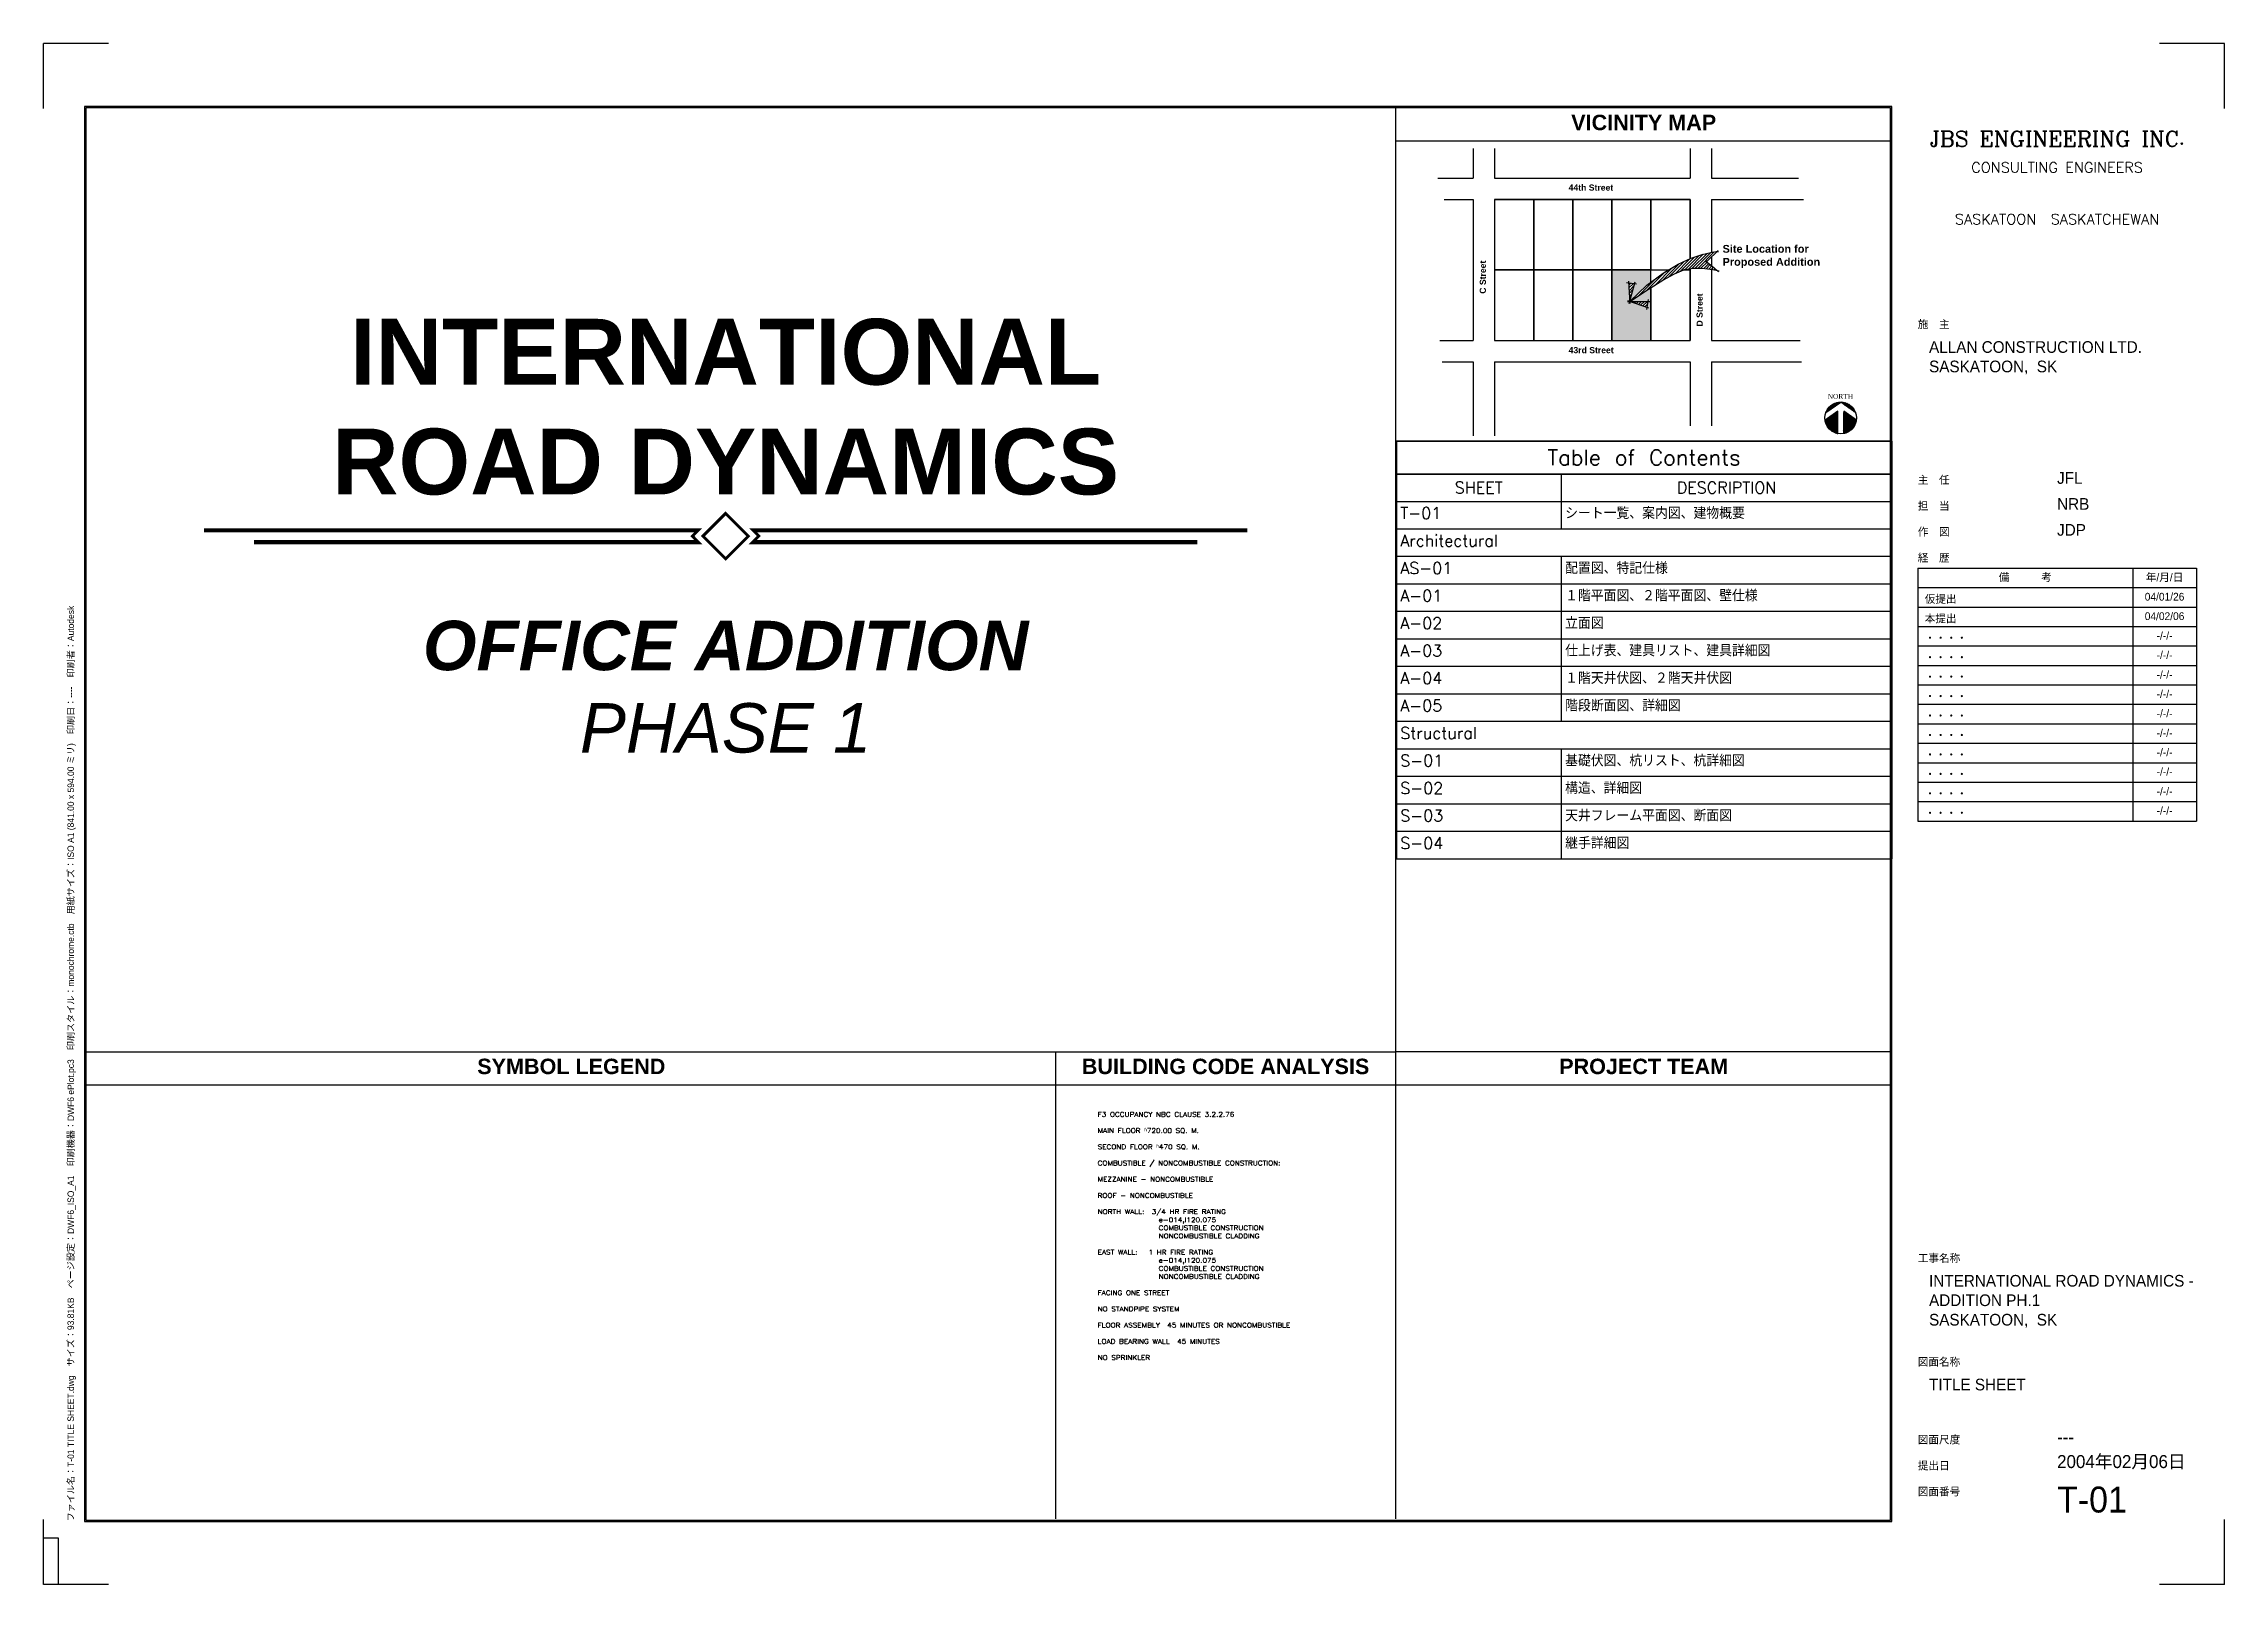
# Paper-space layout 'T-01 TITLE SHEET' of a CAD drawing. Header units: millimetres. Extents: x -9 to 832, y -18 to 576.
import ezdxf
from ezdxf.enums import TextEntityAlignment as Align

# ---------------------------------------------------------------- set-up
doc = ezdxf.new("R2010")
doc.units = ezdxf.units.MM
for name, color, linetype in [('TB_BORDER', 40, 'Continuous'), ('TB_CORNERS', 1, 'Continuous'), ('TB_INFORMATION', 3, 'Continuous'), ('TS-TEXT2', 7, 'Continuous'), ('TS-VICINITY', 7, 'Continuous'), ('TS_TEXT1', 5, 'Continuous'), ('文字_1', 5, 'Continuous'), ('文字_fld_1', 30, 'Continuous'), ('文字_fld_3', 30, 'Continuous')]:
    doc.layers.add(name, color=color, linetype=linetype)
doc.layers.add('文字_fld_2', color=30, linetype='Continuous', plot=False)
doc.styles.add('HB', font='TIMES.TTF', dxfattribs={"height": 12})
doc.styles.add('ROMANC', font='romanc')
doc.styles.add('ROMAND', font='ROMAND')
doc.styles.add('ROMANS-115', font='romans.shx', dxfattribs={"width": 1.15})
doc.styles.add('SANSSERIFBOLD', font='sanssb__.ttf')
doc.styles.get("Standard").update_dxf_attribs({"font": 'txt.shx', "bigfont": 'extfont2.shx'})
doc.styles.add('ゴシック', font='MS PGothic.ttf')

# ---------------------------------------------------------------- blocks, each defined once
blk = doc.blocks.new('Title_J')
at = {"layer": 'TB_BORDER'}
for points in [[(10, 6.5), (706.97, 6.5), (706.97, 551.91), (10, 551.91)], [(10.5, 7), (706.47, 7), (706.47, 551.41), (10.5, 551.41)]]:
    blk.add_lwpolyline(points, close=True, dxfattribs=at)
at = {"layer": 'TB_CORNERS'}
for p, q in [((-5.79, 551.21), (-5.79, 576.21)), ((19.21, 576.21), (-5.79, 576.21)), ((835.21, 576.21), (810.21, 576.21)), ((835.21, 551.21), (835.21, 576.21)), ((-5.79, -17.79), (-5.79, 7.21)), ((0, 0), (-5.79, 0)), ((0, -17.79), (0, 0)), ((835.21, -17.79), (835.21, 7.21)), ((19.21, -17.79), (-5.79, -17.79)), ((835.21, -17.79), (810.21, -17.79))]:
    blk.add_line(p, q, dxfattribs=at)
at = {"layer": 'TB_INFORMATION'}
for p, q in [((716.97, 374), (716.97, 276.5)), ((799.87, 374), (799.87, 276.5)), ((824.41, 374), (824.41, 276.5)), ((824.41, 366.5), (824.41, 276.5))]:
    blk.add_line(p, q, dxfattribs=at)
at = {"layer": 'TB_INFORMATION', "ltscale": 15}
for p, q in [((716.97, 374), (824.41, 374)), ((716.97, 366.5), (824.41, 366.5)), ((716.97, 359), (824.41, 359)), ((716.97, 351.5), (824.41, 351.5)), ((716.97, 344), (824.41, 344)), ((716.97, 336.5), (824.41, 336.5)), ((716.97, 329), (824.41, 329)), ((716.97, 321.5), (824.41, 321.5)), ((716.97, 314), (824.41, 314)), ((716.97, 306.5), (824.41, 306.5)), ((716.97, 299), (824.41, 299)), ((716.97, 291.5), (824.41, 291.5)), ((716.97, 284), (824.41, 284)), ((716.97, 276.5), (824.41, 276.5))]:
    blk.add_line(p, q, dxfattribs=at)
at = {"layer": '文字_1', "width": 1.0217}
for s, height, style, p in [('JBS ENGINEERING INC.', 6, 'ROMANC', (770.69, 536.5)), ('CONSULTING ENGINEERS', 4, 'ROMAND', (770.69, 526.5)), ('SASKATOON  SASKATCHEWAN', 4, 'ROMAND', (770.69, 506.5))]:
    blk.add_text(s, height=height, dxfattribs=dict(at, style=style)).set_placement(p, align=Align.CENTER)
at = {"layer": '文字_1', "style": 'ゴシック'}
for s, p in [('主\u3000任', (716.97, 406.5)), ('担\u3000当', (716.97, 396.5)), ('作\u3000図', (716.97, 386.5)), ('経\u3000歴', (716.97, 376.5)), ('工事名称', (716.97, 106.5)), ('図面名称', (716.97, 66.5)), ('図面尺度', (716.97, 36.5)), ('提出日', (716.97, 26.5)), ('図面番号', (716.97, 16.5))]:
    blk.add_text(s, height=3, dxfattribs=at).set_placement(p)
for s, p in [('備\u3000\u3000\u3000考', (758.42, 368.07)), ('年/月/日', (812.14, 368.07))]:
    blk.add_text(s, height=3, dxfattribs=at).set_placement(p, align=Align.BOTTOM_CENTER)
at = {"layer": '文字_fld_1', "ltscale": 15, "insert": (770.69, 26.5), "char_height": 5, "width": 53.7205, "attachment_point": 7, "style": 'ゴシック'}
blk.add_mtext('2004年02月06日', dxfattribs=at)
at = {"layer": '文字_fld_1', "style": 'ゴシック'}
for tag, p, height in [('責任者', (770.69, 406.5), 4.5), ('担当', (770.69, 396.5), 4.5), ('作図', (770.69, 386.5), 4.5), ('・・・・', (719.64, 360.57), 3), ('・・・・', (719.64, 353.07), 3), ('・・・・', (719.64, 345.57), 3), ('・・・・', (719.64, 338.07), 3), ('・・・・', (719.64, 330.57), 3), ('・・・・', (719.64, 323.07), 3), ('・・・・', (719.64, 315.57), 3), ('・・・・', (719.64, 308.07), 3), ('・・・・', (719.64, 300.57), 3), ('・・・・', (719.64, 293.07), 3), ('・・・・', (719.64, 285.57), 3), ('・・・・', (719.64, 278.07), 3), ('図面尺度', (770.69, 36.5), 5)]:
    blk.add_attdef(tag, p, '', height=height, dxfattribs=at)
for p in [(812.14, 360.57), (812.14, 353.07), (812.14, 345.57), (812.14, 338.07), (812.14, 330.57), (812.14, 323.07), (812.14, 315.57), (812.14, 308.07), (812.14, 300.57), (812.14, 293.07), (812.14, 285.57), (812.14, 278.07)]:
    blk.add_attdef('-/-/-', text='', height=3, dxfattribs=at).set_placement(p, align=Align.BOTTOM_CENTER)
blk.add_attdef('#', text='', height=10, dxfattribs=at).set_placement((770.69, 19.9), align=Align.TOP_LEFT)
at = {"layer": '文字_fld_2', "color": 5, "style": 'ゴシック'}
blk.add_text('施\u3000主', height=3, dxfattribs=at).set_placement((716.97, 466.5))
blk = doc.blocks.new('*X3')
at = {"color": 0}
for p, q in [((3607, 1408), (3662, 1463)), ((3608, 1406), (3607, 1407)), ((3607, 1405), (3607, 1406)), ((3608, 1406), (3666, 1464)), ((3610, 1407), (3608, 1409)), ((3609, 1411), (3659, 1461)), ((3612, 1409), (3609, 1412)), ((3611, 1408), (3609, 1410)), ((3613, 1410), (3610, 1413)), ((3611, 1415), (3655, 1459)), ((3616, 1412), (3611, 1416)), ((3615, 1411), (3611, 1415)), ((3617, 1412), (3612, 1418)), ((3613, 1420), (3650, 1457)), ((3618, 1413), (3613, 1419)), ((3621, 1415), (3614, 1422)), ((3620, 1414), (3614, 1420)), ((3615, 1411), (3669, 1465)), ((3622, 1416), (3615, 1423)), ((3623, 1417), (3616, 1424)), ((3617, 1425), (3645, 1453)), ((3625, 1418), (3617, 1426)), ((3626, 1419), (3618, 1427)), ((3628, 1420), (3619, 1429)), ((3627, 1419), (3619, 1428)), ((3630, 1421), (3620, 1431)), ((3631, 1422), (3621, 1432)), ((3622, 1416), (3672, 1466)), ((3622, 1433), (3637, 1448)), ((3632, 1423), (3622, 1433)), ((3633, 1424), (3623, 1434)), ((3635, 1425), (3624, 1435)), ((3636, 1426), (3625, 1436)), ((3637, 1426), (3626, 1437)), ((3638, 1427), (3627, 1439)), ((3640, 1428), (3628, 1440)), ((3629, 1421), (3675, 1467)), ((3641, 1429), (3629, 1441)), ((3642, 1430), (3630, 1442)), ((3643, 1431), (3631, 1443)), ((3645, 1432), (3632, 1444)), ((3646, 1433), (3634, 1445)), ((3647, 1433), (3635, 1446)), ((3636, 1426), (3678, 1467)), ((3648, 1434), (3636, 1447)), ((3650, 1435), (3637, 1448)), ((3651, 1436), (3638, 1449)), ((3652, 1437), (3639, 1450)), ((3653, 1438), (3641, 1451)), ((3655, 1439), (3642, 1451)), ((3643, 1430), (3680, 1468)), ((3656, 1440), (3643, 1452)), ((3657, 1440), (3644, 1453)), ((3658, 1441), (3646, 1454)), ((3660, 1442), (3647, 1455)), ((3661, 1443), (3648, 1456)), ((3650, 1435), (3683, 1468)), ((3662, 1444), (3650, 1456)), ((3663, 1445), (3651, 1457)), ((3665, 1446), (3652, 1458)), ((3666, 1446), (3654, 1459)), ((3667, 1447), (3655, 1459)), ((3657, 1440), (3686, 1469)), ((3668, 1448), (3657, 1460)), ((3670, 1449), (3658, 1461)), ((3671, 1450), (3659, 1461)), ((3672, 1451), (3661, 1462)), ((3673, 1452), (3662, 1463)), ((3664, 1445), (3688, 1469)), ((3675, 1453), (3664, 1463)), ((3676, 1453), (3666, 1464)), ((3677, 1454), (3667, 1464)), ((3678, 1455), (3669, 1465)), ((3680, 1456), (3670, 1465)), ((3671, 1450), (3690, 1469)), ((3681, 1457), (3672, 1466)), ((3682, 1458), (3674, 1466)), ((3683, 1459), (3675, 1467)), ((3685, 1460), (3677, 1467)), ((3678, 1455), (3693, 1469)), ((3686, 1460), (3679, 1468)), ((3687, 1461), (3681, 1468)), ((3688, 1462), (3682, 1468)), ((3690, 1463), (3684, 1469)), ((3685, 1460), (3695, 1470)), ((3691, 1464), (3686, 1469)), ((3692, 1465), (3688, 1469)), ((3693, 1466), (3690, 1469)), ((3695, 1467), (3692, 1469)), ((3693, 1465), (3697, 1470)), ((3696, 1467), (3694, 1470)), ((3697, 1468), (3696, 1470)), ((3698, 1469), (3698, 1470))]:
    blk.add_line(p, q, dxfattribs=at)
blk = doc.blocks.new('*X2')
at = {"color": 0}
for p, q in [((3792, 1338), (3717, 1412)), ((3717, 1411), (3718, 1412)), ((3717, 1407), (3721, 1411)), ((3717, 1409), (3719, 1411)), ((3791, 1336), (3717, 1410)), ((3717, 1405), (3722, 1410)), ((3717, 1403), (3723, 1409)), ((3791, 1335), (3717, 1408)), ((3717, 1400), (3724, 1408)), ((3717, 1398), (3726, 1407)), ((3790, 1333), (3717, 1406)), ((3717, 1396), (3727, 1406)), ((3717, 1394), (3728, 1405)), ((3789, 1332), (3717, 1404)), ((3717, 1390), (3731, 1404)), ((3717, 1392), (3729, 1404)), ((3717, 1388), (3732, 1403)), ((3789, 1330), (3717, 1402)), ((3717, 1386), (3733, 1402)), ((3717, 1383), (3734, 1401)), ((3788, 1329), (3717, 1400)), ((3717, 1381), (3736, 1400)), ((3717, 1379), (3737, 1399)), ((3787, 1327), (3717, 1398)), ((3717, 1377), (3738, 1398)), ((3717, 1373), (3741, 1397)), ((3717, 1375), (3739, 1397)), ((3717, 1371), (3742, 1396)), ((3787, 1326), (3717, 1395)), ((3717, 1369), (3743, 1395)), ((3717, 1367), (3744, 1394)), ((3786, 1324), (3717, 1393)), ((3717, 1364), (3746, 1393)), ((3717, 1362), (3747, 1392)), ((3785, 1323), (3717, 1391)), ((3717, 1360), (3748, 1391)), ((3717, 1356), (3751, 1390)), ((3717, 1358), (3749, 1390)), ((3784, 1322), (3717, 1389)), ((3717, 1354), (3752, 1389)), ((3717, 1352), (3753, 1388)), ((3784, 1320), (3717, 1387)), ((3717, 1350), (3754, 1387)), ((3717, 1347), (3756, 1386)), ((3783, 1319), (3717, 1385)), ((3717, 1345), (3757, 1385)), ((3717, 1343), (3758, 1384)), ((3782, 1318), (3717, 1383)), ((3717, 1339), (3761, 1383)), ((3717, 1341), (3759, 1383)), ((3717, 1337), (3762, 1382)), ((3781, 1316), (3717, 1381)), ((3717, 1335), (3763, 1381)), ((3717, 1333), (3764, 1380)), ((3717, 1330), (3766, 1379)), ((3780, 1315), (3717, 1378)), ((3717, 1328), (3767, 1378)), ((3717, 1326), (3768, 1377)), ((3779, 1314), (3717, 1376)), ((3717, 1322), (3771, 1376)), ((3717, 1324), (3769, 1376)), ((3717, 1320), (3772, 1375)), ((3778, 1313), (3717, 1374)), ((3717, 1318), (3773, 1374)), ((3717, 1316), (3774, 1373)), ((3778, 1311), (3717, 1372)), ((3717, 1313), (3776, 1372)), ((3717, 1311), (3777, 1371)), ((3777, 1310), (3717, 1370)), ((3717, 1309), (3778, 1370)), ((3717, 1305), (3781, 1369)), ((3717, 1307), (3779, 1369)), ((3776, 1309), (3717, 1368)), ((3717, 1303), (3782, 1368)), ((3717, 1301), (3783, 1367)), ((3775, 1308), (3717, 1366)), ((3717, 1299), (3784, 1366)), ((3717, 1297), (3786, 1365)), ((3774, 1307), (3717, 1364)), ((3717, 1294), (3787, 1364)), ((3717, 1292), (3788, 1363)), ((3717, 1290), (3789, 1362)), ((3717, 1288), (3791, 1362)), ((3773, 1306), (3717, 1361)), ((3717, 1286), (3792, 1361)), ((3717, 1284), (3793, 1360)), ((3772, 1305), (3717, 1359)), ((3717, 1282), (3794, 1359)), ((3717, 1280), (3795, 1358)), ((3771, 1303), (3717, 1357)), ((3717, 1277), (3797, 1357)), ((3792, 1339), (3722, 1410)), ((3793, 1341), (3729, 1405)), ((3793, 1342), (3736, 1400)), ((3794, 1344), (3743, 1395)), ((3794, 1346), (3750, 1390)), ((3795, 1347), (3757, 1385)), ((3795, 1349), (3764, 1380)), ((3795, 1351), (3771, 1375)), ((3796, 1353), (3778, 1370)), ((3796, 1354), (3785, 1365)), ((3796, 1356), (3792, 1360)), ((3770, 1302), (3717, 1355)), ((3717, 1275), (3796, 1355)), ((3769, 1301), (3717, 1353)), ((3768, 1300), (3717, 1351)), ((3767, 1299), (3717, 1349)), ((3765, 1298), (3717, 1347)), ((3764, 1297), (3717, 1345)), ((3763, 1296), (3717, 1342)), ((3762, 1295), (3717, 1340)), ((3761, 1294), (3717, 1338)), ((3760, 1293), (3717, 1336)), ((3758, 1292), (3717, 1334)), ((3757, 1291), (3717, 1332)), ((3756, 1291), (3717, 1330)), ((3755, 1290), (3717, 1328)), ((3754, 1289), (3717, 1325)), ((3752, 1288), (3717, 1323)), ((3751, 1287), (3717, 1321)), ((3750, 1286), (3717, 1319)), ((3748, 1286), (3717, 1317)), ((3747, 1285), (3717, 1315)), ((3746, 1284), (3717, 1313)), ((3744, 1283), (3717, 1311)), ((3743, 1283), (3717, 1308)), ((3741, 1282), (3717, 1306)), ((3740, 1281), (3717, 1304)), ((3738, 1281), (3717, 1302)), ((3737, 1280), (3717, 1300)), ((3735, 1279), (3717, 1298)), ((3734, 1279), (3717, 1296)), ((3732, 1278), (3717, 1294)), ((3731, 1278), (3717, 1291)), ((3729, 1277), (3717, 1289)), ((3728, 1277), (3717, 1287)), ((3726, 1276), (3717, 1285)), ((3724, 1276), (3717, 1283)), ((3723, 1275), (3717, 1281)), ((3721, 1275), (3717, 1279)), ((3719, 1274), (3717, 1277)), ((3717, 1274), (3717, 1275)), ((3718, 1274), (3796, 1352)), ((3721, 1275), (3795, 1349)), ((3724, 1275), (3794, 1346)), ((3726, 1276), (3794, 1344)), ((3729, 1277), (3793, 1340)), ((3733, 1278), (3792, 1337)), ((3736, 1280), (3790, 1334)), ((3740, 1281), (3789, 1330)), ((3744, 1283), (3787, 1326)), ((3749, 1286), (3784, 1321)), ((3755, 1290), (3780, 1315)), ((3764, 1297), (3773, 1306))]:
    blk.add_line(p, q, dxfattribs=at)
blk = doc.blocks.new('*X1')
at = {"color": 0}
for p, q in [((3601, 1357), (3603, 1358)), ((3602, 1352), (3624, 1373)), ((3602, 1353), (3617, 1368)), ((3602, 1355), (3610, 1363)), ((3681, 1279), (3602, 1358)), ((3603, 1346), (3645, 1388)), ((3603, 1348), (3638, 1383)), ((3603, 1350), (3631, 1378)), ((3681, 1281), (3603, 1359)), ((3604, 1343), (3659, 1398)), ((3604, 1345), (3652, 1393)), ((3681, 1283), (3604, 1359)), ((3605, 1340), (3673, 1408)), ((3605, 1341), (3666, 1403)), ((3606, 1338), (3680, 1413)), ((3606, 1337), (3681, 1411)), ((3681, 1285), (3606, 1360)), ((3607, 1335), (3681, 1409)), ((3681, 1287), (3607, 1361)), ((3608, 1334), (3681, 1407)), ((3608, 1332), (3681, 1405)), ((3681, 1289), (3608, 1362)), ((3609, 1331), (3681, 1403)), ((3681, 1291), (3609, 1363)), ((3610, 1329), (3681, 1401)), ((3610, 1328), (3681, 1398)), ((3611, 1326), (3681, 1396)), ((3681, 1294), (3611, 1364)), ((3612, 1325), (3681, 1394)), ((3612, 1324), (3681, 1392)), ((3681, 1296), (3612, 1365)), ((3613, 1322), (3681, 1390)), ((3681, 1298), (3613, 1366)), ((3614, 1321), (3681, 1388)), ((3681, 1300), (3614, 1366)), ((3615, 1320), (3681, 1386)), ((3616, 1318), (3681, 1384)), ((3616, 1317), (3681, 1381)), ((3681, 1302), (3616, 1367)), ((3617, 1316), (3681, 1379)), ((3681, 1304), (3617, 1368)), ((3618, 1314), (3681, 1377)), ((3681, 1306), (3618, 1369)), ((3619, 1313), (3681, 1375)), ((3681, 1308), (3619, 1370)), ((3620, 1312), (3681, 1373)), ((3681, 1311), (3621, 1371)), ((3621, 1311), (3681, 1371)), ((3681, 1313), (3622, 1372)), ((3622, 1310), (3681, 1369)), ((3681, 1315), (3623, 1373)), ((3623, 1308), (3681, 1367)), ((3681, 1317), (3624, 1373)), ((3624, 1307), (3681, 1364)), ((3625, 1306), (3681, 1362)), ((3681, 1319), (3626, 1374)), ((3626, 1305), (3681, 1360)), ((3681, 1321), (3627, 1375)), ((3627, 1304), (3681, 1358)), ((3681, 1323), (3628, 1376)), ((3681, 1325), (3629, 1377)), ((3681, 1327), (3631, 1378)), ((3681, 1330), (3632, 1379)), ((3681, 1332), (3633, 1380)), ((3681, 1334), (3634, 1380)), ((3681, 1336), (3636, 1381)), ((3681, 1338), (3637, 1382)), ((3681, 1340), (3638, 1383)), ((3681, 1342), (3639, 1384)), ((3681, 1344), (3641, 1385)), ((3681, 1347), (3642, 1386)), ((3681, 1349), (3643, 1387)), ((3681, 1351), (3644, 1387)), ((3681, 1353), (3646, 1388)), ((3681, 1355), (3647, 1389)), ((3681, 1357), (3648, 1390)), ((3681, 1359), (3649, 1391)), ((3681, 1361), (3651, 1392)), ((3681, 1364), (3652, 1393)), ((3681, 1366), (3653, 1394)), ((3681, 1368), (3654, 1394)), ((3681, 1370), (3656, 1395)), ((3681, 1372), (3657, 1396)), ((3681, 1374), (3658, 1397)), ((3681, 1376), (3659, 1398)), ((3681, 1378), (3661, 1399)), ((3681, 1381), (3662, 1400)), ((3681, 1383), (3663, 1401)), ((3681, 1385), (3664, 1401)), ((3681, 1387), (3666, 1402)), ((3681, 1389), (3667, 1403)), ((3681, 1391), (3668, 1404)), ((3681, 1393), (3669, 1405)), ((3681, 1395), (3671, 1406)), ((3681, 1397), (3672, 1407)), ((3681, 1400), (3673, 1408)), ((3681, 1402), (3674, 1408)), ((3681, 1404), (3676, 1409)), ((3681, 1406), (3677, 1410)), ((3681, 1408), (3678, 1411)), ((3681, 1410), (3679, 1412)), ((3681, 1412), (3681, 1413)), ((3681, 1277), (3601, 1356)), ((3681, 1274), (3602, 1354)), ((3679, 1274), (3602, 1351)), ((3676, 1275), (3603, 1348)), ((3673, 1276), (3604, 1345)), ((3670, 1277), (3605, 1342)), ((3667, 1278), (3606, 1339)), ((3664, 1279), (3607, 1336)), ((3660, 1280), (3608, 1332)), ((3656, 1282), (3610, 1328)), ((3652, 1284), (3612, 1324)), ((3647, 1287), (3615, 1319)), ((3640, 1292), (3620, 1313)), ((3628, 1303), (3681, 1356)), ((3629, 1302), (3681, 1354)), ((3630, 1301), (3681, 1352)), ((3631, 1300), (3681, 1350)), ((3632, 1299), (3681, 1347)), ((3633, 1298), (3681, 1345)), ((3634, 1297), (3681, 1343)), ((3635, 1296), (3681, 1341)), ((3637, 1295), (3681, 1339)), ((3638, 1294), (3681, 1337)), ((3639, 1293), (3681, 1335)), ((3640, 1292), (3681, 1333)), ((3641, 1291), (3681, 1331)), ((3643, 1290), (3681, 1328)), ((3644, 1289), (3681, 1326)), ((3645, 1288), (3681, 1324)), ((3646, 1288), (3681, 1322)), ((3648, 1287), (3681, 1320)), ((3649, 1286), (3681, 1318)), ((3650, 1285), (3681, 1316)), ((3652, 1284), (3681, 1314)), ((3653, 1284), (3681, 1311)), ((3655, 1283), (3681, 1309)), ((3656, 1282), (3681, 1307)), ((3657, 1282), (3681, 1305)), ((3659, 1281), (3681, 1303)), ((3660, 1280), (3681, 1301)), ((3662, 1280), (3681, 1299)), ((3663, 1279), (3681, 1297)), ((3665, 1278), (3681, 1294)), ((3666, 1278), (3681, 1292)), ((3668, 1277), (3681, 1290)), ((3670, 1277), (3681, 1288)), ((3671, 1276), (3681, 1286)), ((3673, 1276), (3681, 1284)), ((3675, 1275), (3681, 1282)), ((3676, 1275), (3681, 1280)), ((3678, 1275), (3681, 1277)), ((3680, 1274), (3681, 1275))]:
    blk.add_line(p, q, dxfattribs=at)
blk = doc.blocks.new('NORTHA')
for p, q in [((-0.057, 0.137), (-0.318, -0.042)), ((-0.301, 0.112), (0.003, 0.321)), ((-0.061, -0.315), (-0.057, 0.137)), ((0.303, 0.107), (0.003, 0.321)), ((0.06, 0.136), (0.056, -0.316)), ((0.318, -0.047), (0.06, 0.136))]:
    blk.add_line(p, q)
blk.add_circle((0, 0), 0.321)
at = {"yscale": 0.00325515104175, "zscale": 0.00325515104175, "rotation": 359.5383333333334}
for name, p, xscale in [('*X1', (-12.076, -4.366), 0.00325515104175), ('*X3', (-12.076, -4.366), 0.00325515104175), ('*X3', (12.004, -4.56), -0.00325515104175), ('*X2', (-12.076, -4.366), 0.00325515104175)]:
    blk.add_blockref(name, p, dxfattribs=dict(at, xscale=xscale))
at = {"style": 'HB'}
blk.add_text('NORTH', height=0.0977, dxfattribs=at).set_placement((-0.264, 0.39))
blk = doc.blocks.new('*T5')
at = {"layer": 'TS-TEXT2', "color": 0, "lineweight": -2}
for p, q in [((0, 0), (63.59, 0)), ((0, 0), (0, -12.6)), ((63.59, 0), (191.09, 0)), ((191.09, 0), (191.09, -12.6)), ((0, -12.6), (63.59, -12.6)), ((0, -12.6), (0, -23.2)), ((63.59, -12.6), (191.09, -12.6)), ((63.59, -12.6), (63.59, -23.2)), ((191.09, -12.6), (191.09, -23.2)), ((0, -23.2), (63.59, -23.2)), ((0, -23.2), (0, -33.8)), ((63.59, -23.2), (191.09, -23.2)), ((63.59, -23.2), (63.59, -33.8)), ((191.09, -23.2), (191.09, -33.8)), ((0, -33.8), (63.59, -33.8)), ((0, -33.8), (0, -44.4)), ((63.59, -33.8), (191.09, -33.8)), ((191.09, -33.8), (191.09, -44.4)), ((0, -44.4), (63.59, -44.4)), ((0, -44.4), (0, -55)), ((63.59, -44.4), (191.09, -44.4)), ((63.59, -44.4), (63.59, -55)), ((191.09, -44.4), (191.09, -55)), ((0, -55), (63.59, -55)), ((0, -55), (0, -65.6)), ((63.59, -55), (191.09, -55)), ((63.59, -55), (63.59, -65.6)), ((191.09, -55), (191.09, -65.6)), ((0, -65.6), (63.59, -65.6)), ((0, -65.6), (0, -76.2)), ((63.59, -65.6), (191.09, -65.6)), ((63.59, -65.6), (63.59, -76.2)), ((191.09, -65.6), (191.09, -76.2)), ((0, -76.2), (63.59, -76.2)), ((0, -76.2), (0, -86.8)), ((63.59, -76.2), (191.09, -76.2)), ((63.59, -76.2), (63.59, -86.8)), ((191.09, -76.2), (191.09, -86.8)), ((0, -86.8), (63.59, -86.8)), ((0, -86.8), (0, -97.4)), ((63.59, -86.8), (191.09, -86.8)), ((63.59, -86.8), (63.59, -97.4)), ((191.09, -86.8), (191.09, -97.4)), ((0, -97.4), (63.59, -97.4)), ((0, -97.4), (0, -108)), ((63.59, -97.4), (191.09, -97.4)), ((63.59, -97.4), (63.59, -108)), ((191.09, -97.4), (191.09, -108)), ((0, -108), (63.59, -108)), ((0, -108), (0, -118.6)), ((63.59, -108), (191.09, -108)), ((191.09, -108), (191.09, -118.6)), ((0, -118.6), (63.59, -118.6)), ((0, -118.6), (0, -129.2)), ((63.59, -118.6), (191.09, -118.6)), ((63.59, -118.6), (63.59, -129.2)), ((191.09, -118.6), (191.09, -129.2)), ((0, -129.2), (63.59, -129.2)), ((0, -129.2), (0, -139.8)), ((63.59, -129.2), (191.09, -129.2)), ((63.59, -129.2), (63.59, -139.8)), ((191.09, -129.2), (191.09, -139.8)), ((0, -139.8), (63.59, -139.8)), ((0, -139.8), (0, -150.4)), ((63.59, -139.8), (191.09, -139.8)), ((63.59, -139.8), (63.59, -150.4)), ((191.09, -139.8), (191.09, -150.4)), ((0, -150.4), (63.59, -150.4)), ((0, -150.4), (0, -161)), ((63.59, -150.4), (191.09, -150.4)), ((63.59, -150.4), (63.59, -161)), ((191.09, -150.4), (191.09, -161)), ((0, -161), (63.59, -161)), ((63.59, -161), (191.09, -161))]:
    blk.add_line(p, q, dxfattribs=at)
at = {"layer": 'TS-TEXT2', "color": 0}
for s, insert, char_height, width, attachment_point in [('Table of Contents', (95.54, -6.3), 6, 188.0894, 5), ('SHEET', (31.8, -17.9), 4.5, 60.5947, 5), ('DESCRIPTION', (127.34, -17.9), 4.5, 124.4947, 5), ('シート一覧、案内図、建物概要', (65.09, -25.5), 4.5, 124.4947, 1), ('T-01', (1.5, -25.5), 4.5, 60.5947, 1), ('Architectural', (1.5, -36.1), 4.5, 188.0894, 1), ('AS-01', (1.5, -46.7), 4.5, 60.5947, 1), ('配置図、特記仕様', (65.09, -46.7), 4.5, 124.4947, 1), ('A-01', (1.5, -57.3), 4.5, 60.5947, 1), ('１階平面図、２階平面図、壁仕様', (65.09, -57.3), 4.5, 124.4947, 1), ('A-02', (1.5, -67.9), 4.5, 60.5947, 1), ('立面図', (65.09, -67.9), 4.5, 124.4947, 1), ('A-03', (1.5, -78.5), 4.5, 60.5947, 1), ('仕上げ表、建具リスト、建具詳細図', (65.09, -78.5), 4.5, 124.4947, 1), ('A-04', (1.5, -89.1), 4.5, 60.5947, 1), ('１階天井伏図、２階天井伏図', (65.09, -89.1), 4.5, 124.4947, 1), ('A-05', (1.5, -99.7), 4.5, 60.5947, 1), ('階段断面図、詳細図', (65.09, -99.7), 4.5, 124.4947, 1), ('Structural', (1.5, -110.3), 4.5, 188.0894, 1), ('S-01', (1.5, -120.9), 4.5, 60.5947, 1), ('基礎伏図、杭リスト、杭詳細図', (65.09, -120.9), 4.5, 124.4947, 1), ('S-02', (1.5, -131.5), 4.5, 60.5947, 1), ('構造、詳細図', (65.09, -131.5), 4.5, 124.4947, 1), ('S-03', (1.5, -142.1), 4.5, 60.5947, 1), ('天井フレーム平面図、断面図', (65.09, -142.1), 4.5, 124.4947, 1), ('S-04', (1.5, -152.7), 4.5, 60.5947, 1), ('継手詳細図', (65.09, -152.7), 4.5, 124.4947, 1)]:
    blk.add_mtext(s, dxfattribs=dict(at, insert=insert, char_height=char_height, width=width, attachment_point=attachment_point))

psp = doc.layouts.new('T-01 TITLE SHEET')

# ---------------------------------------------------------------- hatches: boundary and pattern name
at = {"layer": 'TS-VICINITY'}
h = psp.add_hatch(color=256, dxfattribs=at)
h.set_gradient(color1=(0, 0, 255), one_color=1, tint=1)
h.paths.add_polyline_path([(611.16, 461.4), (611.16, 481.85), (610.15, 481.22), (602.94, 476.51), (609.96, 476.5), (609.57, 474.2), (602.94, 476.51), (602.51, 483.52), (604.83, 483.27), (602.94, 476.51), (609.58, 482.71), (611.16, 483.9), (611.16, 488.62), (596.09, 488.62), (596.09, 461.4)])
h = psp.add_hatch(dxfattribs=at)
h.set_pattern_fill('ANSI31', color=256, scale=6.35, style=0)
h.set_pattern_definition([(45, (-635.0699, -698.7363), (-0.561266, 0.561266), [])])
h.paths.add_polyline_path([(627.3, 489.32), (630.84, 489.32), (634.95, 488.79), (636.67, 488.47), (635.36, 489.63), (632.65, 491.79), (632.94, 492.1), (636.64, 495.71), (636.35, 495.69), (634.19, 495.37), (630.9, 494.59), (626.65, 493.14), (621.58, 490.82), (615.84, 487.41), (609.58, 482.71), (602.94, 476.51), (610.15, 481.22), (615.75, 484.72), (620.19, 487.15), (623.89, 488.64)])
h.paths.add_polyline_path([(604.83, 483.27), (602.51, 483.52), (602.94, 476.51)])
h.paths.add_polyline_path([(609.57, 474.2), (609.96, 476.5), (602.94, 476.51)])

# ---------------------------------------------------------------- linework, layer by layer
at = {"layer": 'TB_BORDER'}
for p, q in [((512.65, 551.1), (512.65, 7.15)), ((704.05, 538.26), (512.65, 538.26)), ((704.05, 422.63), (512.65, 422.63)), ((704.05, 409.79), (512.65, 409.79)), ((7.58, 187.18), (512.65, 187.18)), ((381.57, 187.18), (381.57, 7.15)), ((704.05, 187.18), (512.65, 187.18)), ((512.65, 174.34), (7.58, 174.34)), ((704.05, 174.34), (512.65, 174.34))]:
    psp.add_line(p, q, dxfattribs=at)
at = {"layer": 'TS-VICINITY'}
for p, q in [((542.62, 535.46), (542.62, 524.08)), ((550.86, 535.46), (550.86, 524.08)), ((626.24, 535.46), (626.24, 524.08)), ((634.48, 535.46), (634.48, 524.08)), ((528.92, 524.08), (542.62, 524.08)), ((550.86, 524.08), (626.24, 524.08)), ((634.48, 524.08), (668.02, 524.08)), ((531.38, 515.84), (542.62, 515.84)), ((542.62, 515.84), (542.62, 461.4)), ((550.86, 515.84), (626.24, 515.84)), ((550.86, 515.84), (550.86, 461.4)), ((626.24, 515.84), (626.24, 492.95)), ((634.48, 515.84), (634.48, 495.41)), ((634.48, 515.84), (669.99, 515.84)), ((626.24, 489.11), (626.24, 461.4)), ((634.48, 493.6), (634.48, 490.33)), ((634.48, 488.85), (634.48, 461.4)), ((605.62, 483.19), (601.72, 483.61)), ((602.47, 484.31), (602.98, 475.72)), ((602.72, 475.74), (605.05, 484.04)), ((602.14, 476.51), (610.76, 476.5)), ((610.32, 473.94), (602.19, 476.77)), ((610.1, 477.28), (609.44, 473.42)), ((529.71, 461.4), (542.62, 461.4)), ((634.48, 461.4), (668.63, 461.4)), ((530.6, 453.16), (542.62, 453.16)), ((542.62, 453.16), (542.62, 424.66)), ((550.86, 453.16), (626.24, 453.16)), ((550.86, 453.16), (550.86, 424.66)), ((626.24, 453.16), (626.24, 428.48)), ((634.48, 453.16), (634.48, 428.48)), ((634.48, 453.16), (669.17, 453.16))]:
    psp.add_line(p, q, dxfattribs=at)
for points in [[(550.86, 488.62), (565.93, 488.62), (565.93, 515.84), (550.86, 515.84)], [(565.93, 488.62), (581.01, 488.62), (581.01, 515.84), (565.93, 515.84)], [(581.01, 488.62), (596.09, 488.62), (596.09, 515.84), (581.01, 515.84)], [(596.09, 488.62), (611.16, 488.62), (611.16, 515.84), (596.09, 515.84)], [(550.86, 461.4), (565.93, 461.4), (565.93, 488.62), (550.86, 488.62)], [(565.93, 461.4), (581.01, 461.4), (581.01, 488.62), (565.93, 488.62)], [(581.01, 461.4), (596.09, 461.4), (596.09, 488.62), (581.01, 488.62)]]:
    psp.add_lwpolyline(points, close=True, dxfattribs=at)
for points in [[(626.24, 492.95), (626.24, 515.84), (611.16, 515.84), (611.16, 488.62), (617.88, 488.62)], [(611.16, 483.9), (611.16, 488.62), (596.09, 488.62), (596.09, 461.4), (611.16, 461.4), (611.16, 481.85)], [(602.94, 476.51), (609.58, 482.71), (615.84, 487.41), (621.58, 490.82), (626.65, 493.14), (630.9, 494.59), (634.19, 495.37), (636.35, 495.69), (637.25, 495.75)], [(602.94, 476.51), (610.15, 481.22), (615.75, 484.72), (620.19, 487.15), (623.89, 488.64), (627.3, 489.32), (630.84, 489.32), (634.95, 488.79), (637.42, 488.33)], [(611.16, 481.85), (611.16, 461.4), (626.24, 461.4), (626.24, 488.62), (623.84, 488.62)], [(623.84, 488.62), (626.24, 488.62), (626.24, 489.11)], [(632.34, 492.03), (635.36, 489.63), (637.24, 487.96)], [(632.38, 491.49), (632.94, 492.1), (637.09, 496.15)]]:
    psp.add_lwpolyline(points, dxfattribs=at)
at = {"layer": 'TS_TEXT1', "const_width": 1.11}
psp.add_lwpolyline([(263.06, 386.05), (254.3, 394.8), (245.55, 386.05), (254.3, 377.29)], close=True, dxfattribs=at)
at = {"layer": 'TS_TEXT1'}
for points in [[(72.43, 383.68, 1.59, 1.59, 0), (243.83, 383.68, 1.11, 1.11, 0), (241.47, 386.05, 1.11, 1.11, 0), (243.66, 388.24, 1.59, 1.59, 0), (53.11, 388.24, 0, 0, 0)], [(436.17, 383.68, 1.59, 1.59, 0), (264.77, 383.68, 1.11, 1.11, 0), (267.14, 386.05, 1.11, 1.11, 0), (264.94, 388.24, 1.59, 1.59, 0), (455.49, 388.24, 0, 0, 0)]]:
    psp.add_lwpolyline(points, format="xyseb", dxfattribs=at)

# ---------------------------------------------------------------- block references
ref = psp.add_blockref('Title_J', (-2.92, -0.32))
ref.add_attrib('担当', 'NRB', (767.77, 396.18), dxfattribs={"layer": '文字_fld_1', "height": 4.5, "style": 'ゴシック'})
ref.add_attrib('作図', 'JDP', (767.77, 386.18), dxfattribs={"layer": '文字_fld_1', "height": 4.5, "style": 'ゴシック'})
ref.add_attrib('図面尺度', '---', (767.77, 36.18), dxfattribs={"layer": '文字_fld_1', "height": 5, "style": 'ゴシック'})
ref.add_attrib('責任者', 'JFL', (767.77, 406.18), dxfattribs={"layer": '文字_fld_1', "height": 4.5, "style": 'ゴシック'})
ref.add_attrib('#', 'T-01', dxfattribs={"layer": '文字_fld_1', "height": 10, "style": 'ゴシック'}).set_placement((767.77, 19.59), align=Align.TOP_LEFT)
ref.add_attrib('・・・・', '仮提出', (716.72, 360.26), dxfattribs={"layer": '文字_fld_1', "height": 3, "style": 'ゴシック'})
ref.add_attrib('-/-/-', '04/01/26', dxfattribs={"layer": '文字_fld_1', "height": 3, "style": 'ゴシック'}).set_placement((809.22, 360.26), align=Align.BOTTOM_CENTER)
ref.add_attrib('・・・・', '本提出', (716.72, 352.76), dxfattribs={"layer": '文字_fld_1', "height": 3, "style": 'ゴシック'})
ref.add_attrib('-/-/-', '04/02/06', dxfattribs={"layer": '文字_fld_1', "height": 3, "style": 'ゴシック'}).set_placement((809.22, 352.76), align=Align.BOTTOM_CENTER)
ref.add_attrib('・・・・', '・・・・', (716.72, 345.26), dxfattribs={"layer": '文字_fld_1', "height": 3, "style": 'ゴシック'})
ref.add_attrib('-/-/-', '-/-/-', dxfattribs={"layer": '文字_fld_1', "height": 3, "style": 'ゴシック'}).set_placement((809.22, 345.26), align=Align.BOTTOM_CENTER)
ref.add_attrib('・・・・', '・・・・', (716.72, 337.76), dxfattribs={"layer": '文字_fld_1', "height": 3, "style": 'ゴシック'})
ref.add_attrib('-/-/-', '-/-/-', dxfattribs={"layer": '文字_fld_1', "height": 3, "style": 'ゴシック'}).set_placement((809.22, 337.76), align=Align.BOTTOM_CENTER)
ref.add_attrib('・・・・', '・・・・', (716.72, 330.26), dxfattribs={"layer": '文字_fld_1', "height": 3, "style": 'ゴシック'})
ref.add_attrib('-/-/-', '-/-/-', dxfattribs={"layer": '文字_fld_1', "height": 3, "style": 'ゴシック'}).set_placement((809.22, 330.26), align=Align.BOTTOM_CENTER)
ref.add_attrib('・・・・', '・・・・', (716.72, 322.76), dxfattribs={"layer": '文字_fld_1', "height": 3, "style": 'ゴシック'})
ref.add_attrib('-/-/-', '-/-/-', dxfattribs={"layer": '文字_fld_1', "height": 3, "style": 'ゴシック'}).set_placement((809.22, 322.76), align=Align.BOTTOM_CENTER)
ref.add_attrib('・・・・', '・・・・', (716.72, 315.26), dxfattribs={"layer": '文字_fld_1', "height": 3, "style": 'ゴシック'})
ref.add_attrib('-/-/-', '-/-/-', dxfattribs={"layer": '文字_fld_1', "height": 3, "style": 'ゴシック'}).set_placement((809.22, 315.26), align=Align.BOTTOM_CENTER)
ref.add_attrib('・・・・', '・・・・', (716.72, 307.76), dxfattribs={"layer": '文字_fld_1', "height": 3, "style": 'ゴシック'})
ref.add_attrib('-/-/-', '-/-/-', dxfattribs={"layer": '文字_fld_1', "height": 3, "style": 'ゴシック'}).set_placement((809.22, 307.76), align=Align.BOTTOM_CENTER)
ref.add_attrib('・・・・', '・・・・', (716.72, 300.26), dxfattribs={"layer": '文字_fld_1', "height": 3, "style": 'ゴシック'})
ref.add_attrib('-/-/-', '-/-/-', dxfattribs={"layer": '文字_fld_1', "height": 3, "style": 'ゴシック'}).set_placement((809.22, 300.26), align=Align.BOTTOM_CENTER)
ref.add_attrib('・・・・', '・・・・', (716.72, 292.76), dxfattribs={"layer": '文字_fld_1', "height": 3, "style": 'ゴシック'})
ref.add_attrib('-/-/-', '-/-/-', dxfattribs={"layer": '文字_fld_1', "height": 3, "style": 'ゴシック'}).set_placement((809.22, 292.76), align=Align.BOTTOM_CENTER)
ref.add_attrib('・・・・', '・・・・', (716.72, 285.26), dxfattribs={"layer": '文字_fld_1', "height": 3, "style": 'ゴシック'})
ref.add_attrib('-/-/-', '-/-/-', dxfattribs={"layer": '文字_fld_1', "height": 3, "style": 'ゴシック'}).set_placement((809.22, 285.26), align=Align.BOTTOM_CENTER)
ref.add_attrib('・・・・', '・・・・', (716.72, 277.76), dxfattribs={"layer": '文字_fld_1', "height": 3, "style": 'ゴシック'})
ref.add_attrib('-/-/-', '-/-/-', dxfattribs={"layer": '文字_fld_1', "height": 3, "style": 'ゴシック'}).set_placement((809.22, 277.76), align=Align.BOTTOM_CENTER)
psp.add_blockref('*T5', (512.96, 422.63))
at = {"layer": 'TS-VICINITY', "xscale": 19.05, "yscale": 19.05, "zscale": 19.05}
psp.add_blockref('NORTHA', (684.33, 431.56), dxfattribs=at)

# ---------------------------------------------------------------- texts
at = {"layer": 'TS-TEXT2', "char_height": 5.9531, "attachment_point": 5, "style": 'SANSSERIFBOLD'}
for s, insert, width in [('VICINITY MAP', (608.35, 545.46), 191.4061), ('SYMBOL LEGEND', (194.79, 181.54), 125.8671), ('BUILDING CODE ANALYSIS', (447.11, 181.54), 125.8671), ('PROJECT TEAM', (608.35, 181.54), 191.4061)]:
    psp.add_mtext(s, dxfattribs=dict(at, insert=insert, width=width))
at = {"layer": 'TS-TEXT2', "insert": (397.76, 163.98), "char_height": 2.6789, "width": 86.2749, "attachment_point": 1, "line_spacing_factor": 1.05, "style": 'ROMANS-115'}
psp.add_mtext('{\\H0.6667x;F3 OCCUPANCY NBC CLAUSE 3.2.2.76\\P\\PMAIN FLOOR ʱ720.00 SQ. M.\\P\\PSECOND FLOOR ʱ470 SQ. M.\\P\\PCOMBUSTIBLE / NONCOMBUSTIBLE CONSTRUCTION:\\P\\PMEZZANINE - NONCOMBUSTIBLE\\P\\PROOF - NONCOMBUSTIBLE\\P\\P\\pi-23.8125,l23.8125;NORTH WALL:  3/4 HR FIRE RATING\\P\\pi-0.28194;e-014,l120.075 \\PCOMBUSTIBLE CONSTRUCTION\\PNONCOMBUSTIBLE CLADDING\\P\\pi-23.8125;\\PEAST WALL:   1 HR FIRE RATING \\P\\pi-0.28194;e-014,l120.075\\PCOMBUSTIBLE CONSTRUCTION\\PNONCOMBUSTIBLE CLADDING\\P\\pi0,l0;\\PFACING ONE STREET\\P\\PNO STANDPIPE SYSTEM\\P\\PFLOOR ASSEMBLY  45 MINUTES OR NONCOMBUSTIBLE\\P\\PLOAD BEARING WALL  45 MINUTES\\P\\PNO SPRINKLER}', dxfattribs=at)
at = {"layer": 'TS-VICINITY', "char_height": 3.0138, "attachment_point": 1, "style": 'SANSSERIFBOLD'}
for s, insert, width in [('{\\H0.7901x;44th Street}', (579.4, 521.59), 39.2043), ('Site Location for Proposed Addition', (638.76, 498.28), 39.2043), ('{\\H0.7901x;43rd Street}', (579.4, 458.91), 20.789)]:
    psp.add_mtext(s, dxfattribs=dict(at, insert=insert, width=width))
at = {"layer": 'TS-VICINITY', "char_height": 3.0138, "width": 20.789, "attachment_point": 1, "rotation": 90, "style": 'SANSSERIFBOLD'}
for s, insert in [('{\\H0.7901x;C Street}', (545.11, 479.47)), ('{\\H0.7901x;D Street}', (628.72, 466.84))]:
    psp.add_mtext(s, dxfattribs=dict(at, insert=insert))
at = {"layer": 'TS_TEXT1', "insert": (254.3, 386.05), "char_height": 19.05, "width": 556.1706, "attachment_point": 5, "style": 'SANSSERIFBOLD'}
psp.add_mtext('{\\H1.333x;INTERNATIONAL\\PROAD DYNAMICS\\P}\\P{\\fSansSerif|b1|i1|c2|p2;OFFICE ADDITION }\\P{\\fSansSerif|b0|i1|c2|p2;PHASE 1}', dxfattribs=at)
at = {"layer": '文字_fld_1', "width": 103.095, "attachment_point": 1, "style": 'ゴシック'}
for s, insert, char_height in [('INTERNATIONAL ROAD DYNAMICS - ADDITION PH.1\\PSASKATOON,  SK', (718.4, 101.18), 4.5), ('{\\H0.9x;TITLE SHEET}', (718.4, 61.18), 5)]:
    psp.add_mtext(s, dxfattribs=dict(at, insert=insert, char_height=char_height))
at = {"layer": '文字_fld_2', "insert": (718.4, 461.18), "char_height": 4.5, "width": 103.095, "attachment_point": 1, "style": 'ゴシック'}
psp.add_mtext('ALLAN CONSTRUCTION LTD.\\PSASKATOON,  SK', dxfattribs=at)
at = {"layer": '文字_fld_3', "insert": (0.5, 6.18), "char_height": 2.5, "width": 604.1007, "attachment_point": 1, "rotation": 90, "style": 'ゴシック'}
psp.add_mtext('ファイル名：T-01 TITLE SHEET.dwg\u3000サイズ：93.81KB\u3000ページ設定：DWF6_ISO_A1\u3000印刷機器：DWF6 ePlot.pc3\u3000印刷スタイル：monochrome.ctb\u3000用紙サイズ：ISO A1 (841.00 x 594.00 ミリ)\u3000印刷日：----\u3000印刷者：Autodesk', dxfattribs=at)

doc.saveas('drawing.dxf')
